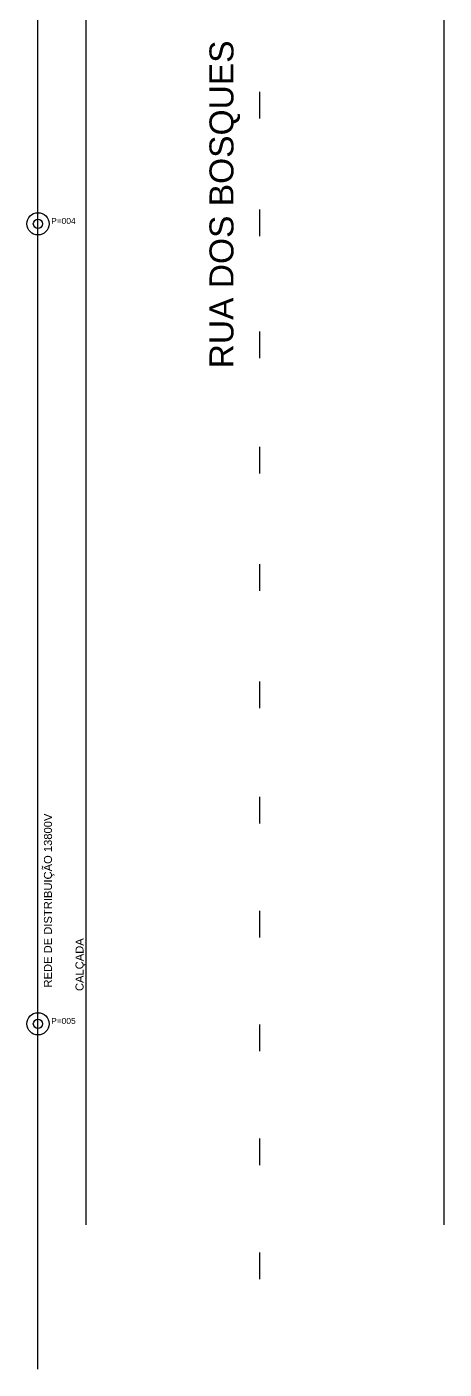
# Model space of a CAD drawing. Header units: metres. Extents: x 257 to 767, y -173 to 1.
# Drawn here: x 684.8 to 700.4, y -134.2 to -83.9 of the extents above; entities that cross this region are included whole.
import ezdxf

# ---------------------------------------------------------------- set-up
doc = ezdxf.new("R2010")
doc.units = ezdxf.units.M
doc.header["$LTSCALE"] = 10
doc.layers.get('0').update_dxf_attribs({"color": 254})
doc.layers.add('ELETEXTO LUMINÁRIAS', color=254, linetype='Continuous')
doc.styles.add('ARIAL', font='')
doc.styles.get('ARIAL').set_extended_font_data('Arial')

msp = doc.modelspace()

# ---------------------------------------------------------------- linework, layer by layer
at = {"color": 254}
for p, q in [((686.995, -128.823), (686.995, 1.38)), ((700.408, -128.823), (700.408, 1.38)), ((685.181, -134.24), (685.181, -1.239)), ((693.484, -86.342), (693.484, -87.342)), ((693.484, -90.758), (693.484, -91.758))]:
    msp.add_line(p, q, dxfattribs=at)
for p, q in [((693.484, -95.333), (693.484, -96.333)), ((693.484, -99.653), (693.484, -100.653)), ((693.484, -104.054), (693.484, -105.054)), ((693.484, -108.455), (693.484, -109.455)), ((693.484, -112.776), (693.484, -113.776)), ((693.484, -117.048), (693.484, -118.048)), ((693.484, -121.32), (693.484, -122.32)), ((693.484, -125.592), (693.484, -126.592)), ((693.484, -129.864), (693.484, -130.864))]:
    msp.add_line(p, q)
for centre, radius in [((685.181, -91.29), 0.416), ((685.181, -91.29), 0.173), ((685.181, -121.29), 0.173)]:
    msp.add_circle(centre, radius, dxfattribs=at)
msp.add_circle((685.181, -121.29), 0.416)

# ---------------------------------------------------------------- texts
at = {"layer": 'ELETEXTO LUMINÁRIAS', "color": 254, "ltscale": 0.05, "style": 'ARIAL'}
for s, height, rotation, p in [('RUA DOS BOSQUES', 0.9, 90, (692.511, -96.709)), ('P=004', 0.225, 360, (685.677, -91.293))]:
    msp.add_text(s, height=height, rotation=rotation, dxfattribs=at).set_placement(p)
at = {"layer": 'ELETEXTO LUMINÁRIAS', "color": 7, "ltscale": 0.05, "style": 'ARIAL'}
for s, height, rotation, p in [('REDE DE DISTRIBUIÇÃO 13800V ', 0.3, 90, (685.706, -119.928)), ('CALÇADA', 0.3, 90, (686.89, -120.061)), ('P=005', 0.225, 360, (685.677, -121.293))]:
    msp.add_text(s, height=height, rotation=rotation, dxfattribs=at).set_placement(p)

doc.saveas('drawing.dxf')
